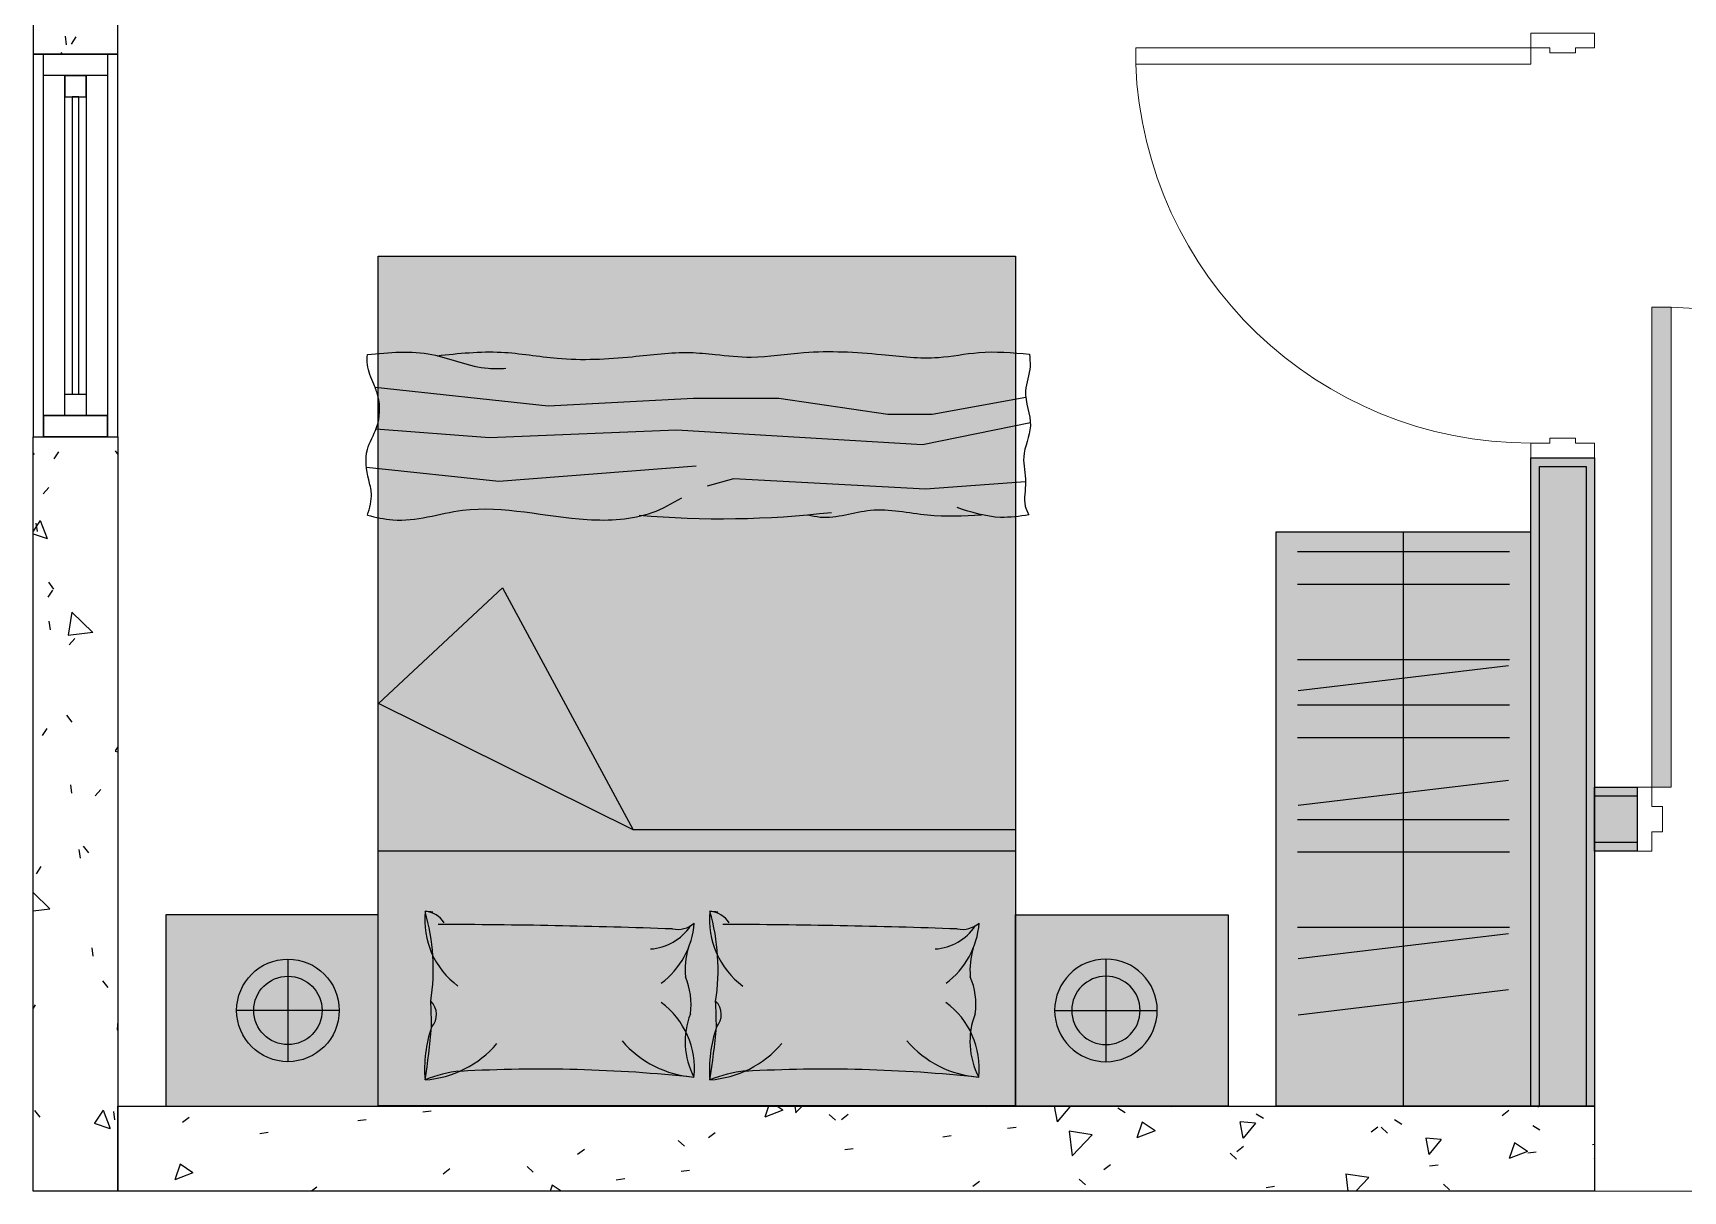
# Model space of a CAD drawing. Header units: millimetres. Extents: x 138979 to 257434, y 2210 to 57479.
# Drawn here: x 225549 to 229432, y 45464 to 48189 of the extents above; entities that cross this region are included whole.
import ezdxf

# ---------------------------------------------------------------- set-up
doc = ezdxf.new("R2010")
doc.units = ezdxf.units.MM
for name, color, linetype, lineweight in [('DOOR', 8, 'Continuous', 9), ('DOOR-CUT', 6, 'Continuous', 9), ('FLOOR', 6, 'Continuous', 9), ('WALL-RETCUT-1', 1, 'Continuous', 25)]:
    doc.layers.add(name, color=color, linetype=linetype, lineweight=lineweight)
for name, color, linetype in [('GAR-DOOR', 4, 'Continuous'), ('GAR-FFE', 1, 'Continuous'), ('GAR-WINDOW', 4, 'Continuous')]:
    doc.layers.add(name, color=color, linetype=linetype)
pattern_1 = [(320, (203321.4, 57659.8), (-38.254, -437.242), [45.72, -502.92]), (265, (203321.4, 57659.8), (458.537, 84.583), [36.576, -402.336]), (10.451, (203318.2, 57623.36), (420.28, -352.662), [38.856, -427.416]), (316.184, (203443.33, 57659.8), (-100.903, -650.59), [68.58, -754.38]), (6.636, (203434.9, 57605.6), (593.826, -569.766), [58.284, -641.124]), (261.184, (203443.3, 57659.8), (593.82, -569.77), [54.864, -603.504]), (291, (203412.85, 57598.84), (-245.437, -363.875), [45.72, -502.92]), (236, (203412.85, 57598.84), (442.052, -148.325), [36.576, -402.336]), (341.451, (203392.4, 57568.5), (196.611, -512.2), [38.856, -427.416]), (307.5, (203321.41, 57659.8), (202.9318, -7.4128), [20.117, -377.342, 20.117, -792.175]), (307.5, (203321.41, 57659.8), (202.9318, -7.4128), [-417.576, -388.315, 20.117, -383.743]), (277.5, (203321.4, 57659.8), (240.433, -160.367), [20.117, -212.75, 20.117, -522.122]), (277.5, (203321.4, 57659.8), (240.433, -160.367), [-252.984, -368.198, 20.117, -133.807]), (237.5, (203321.41, 57795.74), (-13.749, -325.4178), [20.117, -132.283, 20.117, -1086.307]), (237.5, (203321.41, 57795.74), (-13.749, -325.4178), [-172.517, -455.371, 20.117, -610.819]), (227.5, (203321.4, 57856.7), (61.024, -355.51), [20.117, -178.003, 20.117, -743.712]), (227.5, (203321.4, 57856.7), (61.024, -355.51), [-218.237, -295.656, 20.117, -427.939])]

# ---------------------------------------------------------------- blocks, each defined once
blk = doc.blocks.new('A$Cc546654d')
at = {"layer": 'GAR-FFE', "extrusion": (0.022773, -0.026324, 0.999394)}
for p, q in [((0.2, 947.1, 5.6), (292.3, 1219.1, 6.1)), ((292.3, 1219.1, 6.1), (599.9, 649.8, -15.9)), ((599.9, 649.8, -15.9), (0.2, 947.1, 5.6)), ((1500, 649.8, -36.4), (599.9, 649.8, -15.9))]:
    blk.add_line(p, q, dxfattribs=at)
at = {"layer": 'GAR-FFE', "ltscale": 100000, "extrusion": (0.022773, -0.026324, 0.999394)}
blk.add_line((1500, 599.8, -37.7), (0, 599.8, -3.6), dxfattribs=at)
at = {"layer": 'GAR-FFE', "elevation": -3.6}
blk.add_lwpolyline([(1500, 0), (0, 0), (0, 2000), (1500, 2000)], close=True, dxfattribs=at)
at = {"layer": 'GAR-FFE', "extrusion": (0.022773, -0.026324, 0.999394)}
for points, elevation in [([(200, -65.1, -0.040806), (606.4, -435.8, -0.040806)], -25.2), ([(706.9, -503.4, -0.040806), (1113.4, -874.1, -0.040806)], -10)]:
    blk.add_lwpolyline(points, format="xyb", dxfattribs=dict(at, elevation=elevation))
for centre, radius, start, end in [((516, 132.1, -25.2), 194.1, 133.2303, 192.5492), ((-65.8, 481.9, -25.2), 494.9, 310.4132, 335.096), ((343.3, 232.9, -25.2), 56.9, 350.5791, 45.6495), ((210.4, 100.2, -25.2), 244.6, 40.7787, 45.1074), ((-10668.5, -12462.6, -25.2), 16831.9, 47.06818, 48.94633), ((707.1, -24.5, -25.2), 194.1, 265.6914, 314.8022), ((843.8, -101.9, -25.2), 60.2, 217.7501, 270.0213), ((1023, -306.2, -10), 194.1, 133.2303, 192.5492), ((441.2, 43.6, -10), 494.9, 310.4132, 335.096), ((850.3, -205.4, -10), 56.9, 350.5791, 45.6495), ((717.4, -338.1, -10), 244.6, 40.7787, 45.1074), ((-10161.6, -12900.9, -10), 16831.9, 47.06818, 48.94633), ((1214.1, -462.8, -10), 194.1, 265.6914, 314.8022), ((1350.8, -540.2, -10), 60.2, 217.7501, 270.0213), ((800.2, -43.5, -25.2), 122.1, 232.6459, 285.4923), ((1307.1, -481.8, -10), 122.1, 232.6459, 285.4923), ((893.6, -351.7, -25.2), 183.1, 122.8903, 143.897), ((1400.6, -790, -10), 183.1, 122.8903, 143.897), ((585.9, -192.2, -25.2), 167.9, 311.5836, 342.1034), ((1092.9, -630.5, -10), 167.9, 311.5836, 342.1034), ((-1596.6, 1566, -25.2), 2358.6, 320.2327, 321.7298), ((210.7, 101.5, -25.2), 44.6, 276.949, 4.6467), ((473.5, -294.4, -25.2), 194.1, 313.2303, 12.5492), ((-1089.7, 1127.7, -10), 2358.6, 320.2327, 321.7298), ((717.6, -336.8, -10), 44.6, 276.949, 4.6467), ((980.4, -732.7, -10), 194.1, 313.2303, 12.5492), ((778.6, -474.4, -25.2), 176.5, 117.4221, 167.3467), ((1285.6, -912.7, -10), 176.5, 117.4221, 167.3467), ((372, -208.3, -25.2), 308, 120.4261, 143.8155), ((-925.5, 1226.6, -25.2), 1634.1, 309.9311, 314.3105), ((879, -646.6, -10), 308, 120.4261, 143.8155), ((-418.5, 788.3, -10), 1634.1, 309.9311, 314.3105), ((270.2, 169.2, -25.2), 244.6, 233.1332, 278.7014), ((779.1, -262.5, -25.2), 244.6, 179.5392, 225.1074), ((777.1, -269.1, -10), 244.6, 233.1332, 278.7014), ((1286, -700.8, -10), 244.6, 179.5392, 225.1074), ((30.5, -305.8, -25.2), 294.4, 54.8534, 71.6025), ((537.5, -744.1, -10), 294.4, 54.8534, 71.6025)]:
    blk.add_arc(centre, radius, start, end, dxfattribs=at)
blk = doc.blocks.new('throwblanket1')
at = {"layer": 'GAR-FFE'}
for points in [[(161100.5, 30992.7), (161070.6, 30711.5), (161103.1, 30292.8)], [(161194.2, 29583.5), (161147.9, 29812.5), (161179.1, 30334.3), (161162.8, 30731.8), (161180.8, 30972.4)], [(161270.2, 30974.4), (161230.6, 30607.2), (161246.9, 30298.3), (161246.9, 30117.7), (161213, 29886), (161213, 29792.1), (161249.3, 29593.1)], [(161069.1, 29593.6), (161053.9, 29805.8), (161075.6, 30213.3), (161060.4, 30269.6)]]:
    blk.add_lwpolyline(points, dxfattribs=at)
blk.add_arc((162998.9, 30239.4), 2008, 175.018, 186.6813, dxfattribs=at)
for points in [[(160998.5, 30990.6), (161044.6, 30982.2), (161073.6, 30987.9), (161137.7, 30990.6), (161184.3, 30971.1), (161251.7, 30968.2), (161276.4, 30976.9), (161317.7, 30990.6), (161339.5, 30990.6)], [(161339.5, 30990.6), (161339.5, 30853.6), (161310.2, 30734.2), (161310.2, 30697)], [(161337, 30842.4), (161344.4, 30706.4), (161331.6, 30587.6), (161334.9, 30428.6), (161343.7, 30305.9), (161339.5, 30252.5), (161334.1, 30176), (161343.7, 30064.1), (161339.5, 29899.1), (161333.3, 29778.4), (161343.7, 29693.1), (161340.5, 29585.6)], [(160998.5, 29687.1), (160998.5, 29801.7), (161008.4, 29922.8), (160993.9, 30029.4), (160998.5, 30055.9)], [(160999.1, 29586.6), (160993.8, 29646.8), (161014.5, 29738.9)], [(161340.5, 29585.6), (161314, 29584.2), (161262.3, 29593.6), (161188, 29583.5), (161122.1, 29597.6), (161068.8, 29593.6), (161017.9, 29594.2), (160999.1, 29586.6)]]:
    blk.add_spline(points, degree=3, dxfattribs=at)
blk.add_open_spline([(160998.5, 30990.6), (160994.2, 30972.7), (160978.1, 30905.8), (161034.3, 30750), (160981.6, 30568.5), (160990.2, 30404.9), (161023.2, 30343.6), (161035.6, 30323.3)], degree=3, knots=[0, 0, 0, 0, 54.790213, 204.340685, 469.628493, 608.302531, 678.940872, 678.940872, 678.940872, 678.940872], dxfattribs=at)
blk = doc.blocks.new('Queen Bed')
at = {"layer": 'GAR-FFE', "true_color": 0xffffff}
h = blk.add_hatch(color=7, dxfattribs=at)
h.dxf.hatch_style = 1
h.paths.add_polyline_path([(63016.8, -43607.3), (65016.8, -43607.3), (65016.8, -45107.3), (63016.8, -45107.3)])
at = {"layer": 'GAR-FFE'}
blk.add_lwpolyline([(65016.8, -45107.3), (65016.8, -43607.3), (63016.8, -43607.3), (63016.8, -45107.3)], close=True, dxfattribs=at)
at = {"layer": 'GAR-FFE', "xscale": -1.108729544521986, "yscale": 1.108729544521986, "zscale": 1.108729544521986}
blk.add_blockref('throwblanket1', (242130.3, -77942, 32.1), dxfattribs=at)
at = {"layer": 'GAR-FFE', "xscale": -1, "rotation": 90}
blk.add_blockref('A$Cc546654d', (65016.8, -43607.3, 3.6), dxfattribs=at)
blk = doc.blocks.new('floor lamp')
at = {"layer": 'GAR-FFE'}
for p, q in [((103182.3, -185306.5), (103182.3, -185628.5)), ((103021.4, -185467.5), (103343.3, -185467.5))]:
    blk.add_line(p, q, dxfattribs=at)
for radius in [161, 107.2]:
    blk.add_circle((103182.3, -185467.5), radius, dxfattribs=at)
blk = doc.blocks.new('AM FDN Fire rated single leaf solid door _host control_ - FD _1200 X 2400 1HR_-5623473-L36-L44_ L47-L59 _HIGH STACK_ WIP')
at = {"layer": 'DOOR'}
blk.add_hatch(color=256, dxfattribs=at).paths.add_polyline_path([(565, -75), (520, -75), (520, -1205), (565, -1205)])
at = {"layer": 'DOOR-CUT'}
for p, q in [((-600, 75), (-565, 75)), ((-600, -75), (-600, 75)), ((-565, 75), (-565, 30)), ((565, 75), (600, 75)), ((565, 30), (565, 75)), ((600, 75), (600, -75)), ((-565, 30), (-540, 30)), ((-540, 30), (-540, -30)), ((540, 30), (565, 30)), ((540, -30), (540, 30)), ((-540, -30), (-565, -30)), ((-565, -30), (-565, -75)), ((565, -30), (540, -30)), ((565, -75), (565, -30)), ((-565, -75), (-600, -75)), ((520, -75), (565, -75)), ((520, -1205), (520, -75)), ((565, -75), (565, -1205)), ((600, -75), (565, -75)), ((565, -1205), (520, -1205))]:
    blk.add_line(p, q, dxfattribs=at)
blk.add_arc((564.9, -76), 1129.9, 179.9488, 267.7235, dxfattribs=at)
blk = doc.blocks.new('AM DSW-Single Leaf Timber Door - DSW _1000 X 2400_-2263063-L36-L44_ L47-L59 _HIGH STACK_ WIP')
at = {"layer": 'DOOR'}
blk.add_arc((465, 75.8), 930, 92.3402, 180.0494, dxfattribs=at)
at = {"layer": 'DOOR-CUT'}
for p, q in [((427, 1005), (427, 75)), ((465, 1005), (427, 1005)), ((465, 75), (465, 1005)), ((-465, 75), (-500, 75)), ((-500, 75), (-500, -75)), ((-465, 30), (-465, 75)), ((427, 75), (465, 75)), ((500, 75), (465, 75)), ((465, 75), (465, 30)), ((500, -75), (500, 75)), ((-453, 30), (-465, 30)), ((-453, -30), (-453, 30)), ((465, 30), (453, 30)), ((453, 30), (453, -30)), ((-465, -75), (-465, -30)), ((-465, -30), (-453, -30)), ((453, -30), (465, -30)), ((465, -30), (465, -75)), ((-500, -75), (-465, -75)), ((465, -75), (500, -75))]:
    blk.add_line(p, q, dxfattribs=at)
blk = doc.blocks.new('Type C1')
h = blk.add_hatch()
h.set_pattern_fill('FP_109', color=256, angle=230, style=0, pattern_type=2)
h.set_pattern_definition(pattern_1)
h.paths.add_polyline_path([(203521.4, 51509.8), (203321.4, 51509.8), (203321.4, 52259.8), (203521.4, 52259.8)])
h = blk.add_hatch()
h.set_pattern_fill('FP_109', color=256, angle=230, style=0, pattern_type=2)
h.set_pattern_definition(pattern_1)
h.paths.add_polyline_path([(203521.4, 50609.8), (203321.4, 50609.8), (203321.4, 48834.8), (203521.4, 48834.8)])
h = blk.add_hatch(color=9)
h.dxf.hatch_style = 1
h.paths.add_polyline_path([(206846.4, 49034.8), (206846.4, 50559.8), (206996.4, 50559.8), (206996.4, 49034.8)])
h = blk.add_hatch(color=9)
h.dxf.hatch_style = 1
h.paths.add_polyline_path([(206996.4, 49784.8), (207096.4, 49784.8), (207096.4, 49634.8), (206996.4, 49634.8)])
h = blk.add_hatch()
h.set_pattern_fill('FP_109', color=256, angle=140, style=0, pattern_type=2)
h.set_pattern_definition([(230, (212346.4, 48834.8), (-437.242, 38.254), [45.72, -502.92]), (175, (212346.4, 48834.8), (84.583, -458.537), [36.576, -402.336]), (280.451, (212309.96, 48838), (-352.662, -420.28), [38.856, -427.416]), (226.184, (212346.4, 48712.9), (-650.59, 100.903), [68.58, -754.38]), (276.636, (212292.2, 48721.3), (-569.766, -593.826), [58.284, -641.124]), (171.184, (212346.4, 48712.9), (-569.77, -593.82), [54.864, -603.504]), (201, (212285.44, 48743.37), (-363.875, 245.437), [45.72, -502.92]), (146, (212285.44, 48743.37), (-148.325, -442.052), [36.576, -402.336]), (251.451, (212255.1, 48763.8), (-512.2, -196.611), [38.856, -427.416]), (217.5, (212346.4, 48834.8), (-7.4128, -202.9318), [20.117, -377.342, 20.117, -792.175]), (217.5, (212346.4, 48834.8), (-7.4128, -202.9318), [-417.576, -388.315, 20.117, -383.743]), (187.5, (212346.4, 48834.8), (-160.367, -240.433), [20.117, -212.75, 20.117, -522.122]), (187.5, (212346.4, 48834.8), (-160.367, -240.433), [-252.984, -368.198, 20.117, -133.807]), (147.5, (212482.34, 48834.8), (-325.4178, 13.749), [20.117, -132.283, 20.117, -1086.307]), (147.5, (212482.34, 48834.8), (-325.4178, 13.749), [-172.517, -455.371, 20.117, -610.819]), (137.5, (212543.3, 48834.8), (-355.51, -61.024), [20.117, -178.003, 20.117, -743.712]), (137.5, (212543.3, 48834.8), (-355.51, -61.024), [-218.237, -295.656, 20.117, -427.939])])
h.paths.add_polyline_path([(206996.4, 49034.8), (206996.4, 48834.8), (203521.4, 48834.8), (203521.4, 49034.8)])
at = {"layer": 'FLOOR'}
blk.add_line((206996.4, 48834.8), (208301.4, 48834.8), dxfattribs=at)
at = {"layer": 'GAR-DOOR'}
blk.add_lwpolyline([(203346.4, 51509.8), (203496.4, 51509.8), (203496.4, 50609.8), (203346.4, 50609.8)], close=True, dxfattribs=at)
at = {"layer": 'GAR-WINDOW'}
for points in [[(203346.4, 51459.8), (203346.4, 51509.8), (203496.4, 51509.8), (203496.4, 51459.8)], [(203446.4, 50659.8), (203396.4, 50659.8), (203396.4, 51459.8), (203446.4, 51459.8)], [(203446.4, 51409.8), (203446.4, 51459.8), (203396.4, 51459.8), (203396.4, 51409.8)], [(203429.4, 50709.8), (203429.4, 51409.8), (203413.4, 51409.8), (203413.4, 50709.8)], [(203446.4, 50709.8), (203446.4, 50659.8), (203396.4, 50659.8), (203396.4, 50709.8)], [(203346.4, 50609.8), (203346.4, 50659.8), (203496.4, 50659.8), (203496.4, 50609.8)], [(203346.4, 50659.8), (203346.4, 50609.8), (203496.4, 50609.8), (203496.4, 50659.8)]]:
    blk.add_lwpolyline(points, close=True, dxfattribs=at)
at = {"layer": 'WALL-RETCUT-1'}
for points in [[(203321.4, 51509.8), (203521.4, 51509.8), (203521.4, 52259.8), (203321.4, 52259.8)], [(203321.4, 50609.8), (203521.4, 50609.8), (203521.4, 51509.8), (203321.4, 51509.8)], [(203321.4, 50609.8), (203521.4, 50609.8), (203521.4, 48834.8), (203321.4, 48834.8)], [(206846.4, 50559.8), (206996.4, 50559.8), (206996.4, 49034.8), (206846.4, 49034.8)], [(206866.4, 50539.8), (206976.4, 50539.8), (206976.4, 49034.8), (206866.4, 49034.8)], [(207096.4, 49784.8), (207096.4, 49634.8), (206996.4, 49634.8), (206996.4, 49784.8)], [(207096.4, 49764.8), (207096.4, 49654.8), (206996.4, 49654.8), (206996.4, 49764.8)], [(203521.4, 49034.8), (206996.4, 49034.8), (206996.4, 48834.8), (203521.4, 48834.8)]]:
    blk.add_lwpolyline(points, close=True, dxfattribs=at)
at = {"layer": 'DOOR'}
for name, p, rotation in [('AM DSW-Single Leaf Timber Door - DSW _1000 X 2400_-2263063-L36-L44_ L47-L59 _HIGH STACK_ WIP', (206921.4, 51059.8), 90), ('AM FDN Fire rated single leaf solid door _host control_ - FD _1200 X 2400 1HR_-5623473-L36-L44_ L47-L59 _HIGH STACK_ WIP', (207696.4, 49709.8), 180)]:
    blk.add_blockref(name, p, dxfattribs=dict(at, rotation=rotation))

msp = doc.modelspace()

# ---------------------------------------------------------------- hatches: boundary and pattern name
at = {"layer": 'GAR-FFE', "true_color": 0xffffff}
h = msp.add_hatch(color=7, dxfattribs=at)
h.dxf.hatch_style = 1
h.paths.add_polyline_path([(229073.8, 45664.4), (228473.8, 45664.4), (228473.8, 47014.4), (229073.8, 47014.4)])
h = msp.add_hatch(color=7, dxfattribs=at)
h.dxf.hatch_style = 1
h.paths.add_polyline_path([(225861.3, 45664.3), (226361.3, 45664.4), (226361.3, 46114.4), (225861.3, 46114.3)])
h = msp.add_hatch(color=7, dxfattribs=at)
h.dxf.hatch_style = 1
h.paths.add_polyline_path([(228361.3, 45664.3), (227861.3, 45664.4), (227861.3, 46114.4), (228361.3, 46114.3)])

# ---------------------------------------------------------------- linework, layer by layer
at = {"layer": 'GAR-FFE'}
msp.add_line((228773.8, 45664.4), (228773.8, 47014.4), dxfattribs=at)
at = {"layer": 'GAR-FFE', "extrusion": (-0.076691, -0.000477816, 0.997055)}
for p, q in [((228524.5, 46969.3), (229023.1, 46969.3)), ((228524.5, 46892.5), (229023.1, 46892.5)), ((228524.5, 46715.4), (229023.1, 46715.4)), ((228524.5, 46608.6), (229023.1, 46608.6)), ((228524.5, 46531.7), (229023.1, 46531.7)), ((228524.5, 46338.9), (229023, 46338.9)), ((228524.5, 46262.1), (229023.1, 46262.1)), ((228524.5, 46085), (229023.1, 46085))]:
    msp.add_line(p, q, dxfattribs=at)
at = {"layer": 'GAR-FFE', "extrusion": (-0.076096, -0.009547, 0.997055)}
for p, q in [((228526.3, 46641.8), (229021.3, 46700.8)), ((228526.3, 46372.2), (229021.3, 46431.1)), ((228526.3, 46011.4), (229021.3, 46070.3)), ((228526.3, 45879.2), (229021.3, 45938.2))]:
    msp.add_line(p, q, dxfattribs=at)
at = {"layer": 'GAR-FFE'}
for points in [[(228473.8, 45664.4), (229073.8, 45664.4), (229073.8, 47014.4), (228473.8, 47014.4)], [(226361.3, 46114.4), (225861.3, 46114.3), (225861.3, 45664.3), (226361.3, 45664.4)], [(227861.3, 46114.4), (228361.3, 46114.3), (228361.3, 45664.3), (227861.3, 45664.4)]]:
    msp.add_lwpolyline(points, close=True, dxfattribs=at)

# ---------------------------------------------------------------- block references
msp.add_blockref('Type C1', (22227.4, -3370.5))
at = {"layer": 'GAR-FFE', "xscale": -1, "rotation": 90}
msp.add_blockref('Queen Bed', (182754, 110681.2), dxfattribs=at)
at = {"layer": 'GAR-FFE', "yscale": 0.75, "zscale": 0.75}
for p, xscale, rotation in [((365249.4, 123276.1), 0.75, 270), ((88973.2, 123276.1), -0.75, 90)]:
    msp.add_blockref('floor lamp', p, dxfattribs=dict(at, xscale=xscale, rotation=rotation))

doc.saveas('drawing.dxf')
